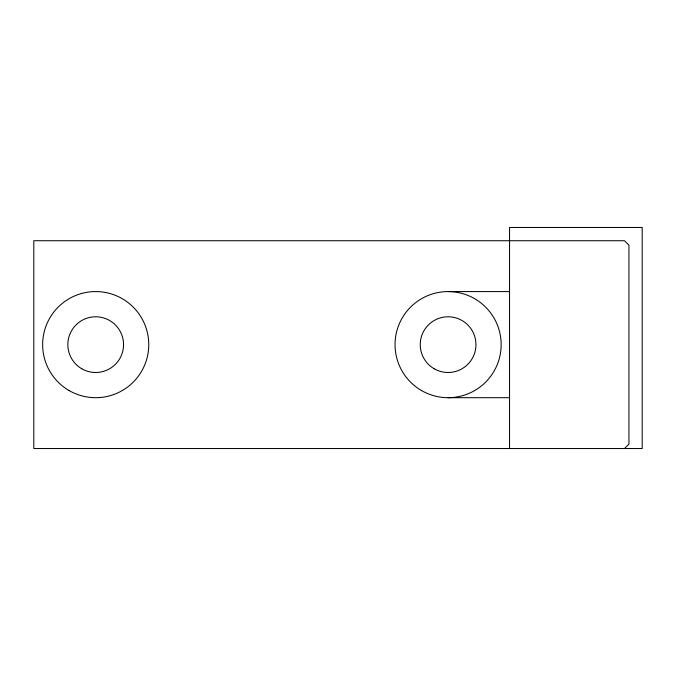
<?xml version="1.0" encoding="UTF-8"?>
<svg xmlns="http://www.w3.org/2000/svg" width="676" height="676" viewBox="0 0 676 676"><rect width="100%" height="100%" fill="white"/><g stroke="black" fill="none" stroke-linecap="round" stroke-linejoin="round"><path stroke-width="1.01" d="M624.514 448.534L628.933 444.115L628.933 245.151L624.514 240.724L33.8 240.724L33.8 448.534L642.2 448.534L642.2 227.466L509.552 227.466L509.552 448.534M448.095 291.576L509.552 291.576M448.095 397.691L509.552 397.691M434.169 368.758A27.86 27.86 0 0 0 475.955 344.633A27.86 27.86 0 0 0 434.169 320.509A27.86 27.86 0 0 0 434.169 368.758M81.771 368.758A27.86 27.86 0 0 0 123.556 344.633A27.86 27.86 0 0 0 81.771 320.509A27.86 27.86 0 0 0 81.771 368.758M421.57 390.584A53.058 53.058 0 0 0 501.153 344.633A53.058 53.058 0 0 0 421.57 298.682A53.058 53.058 0 0 0 421.57 390.584M69.172 390.584A53.058 53.058 0 0 0 148.762 344.633A53.058 53.058 0 0 0 69.172 298.682A53.058 53.058 0 0 0 69.172 390.584"/></g></svg>
